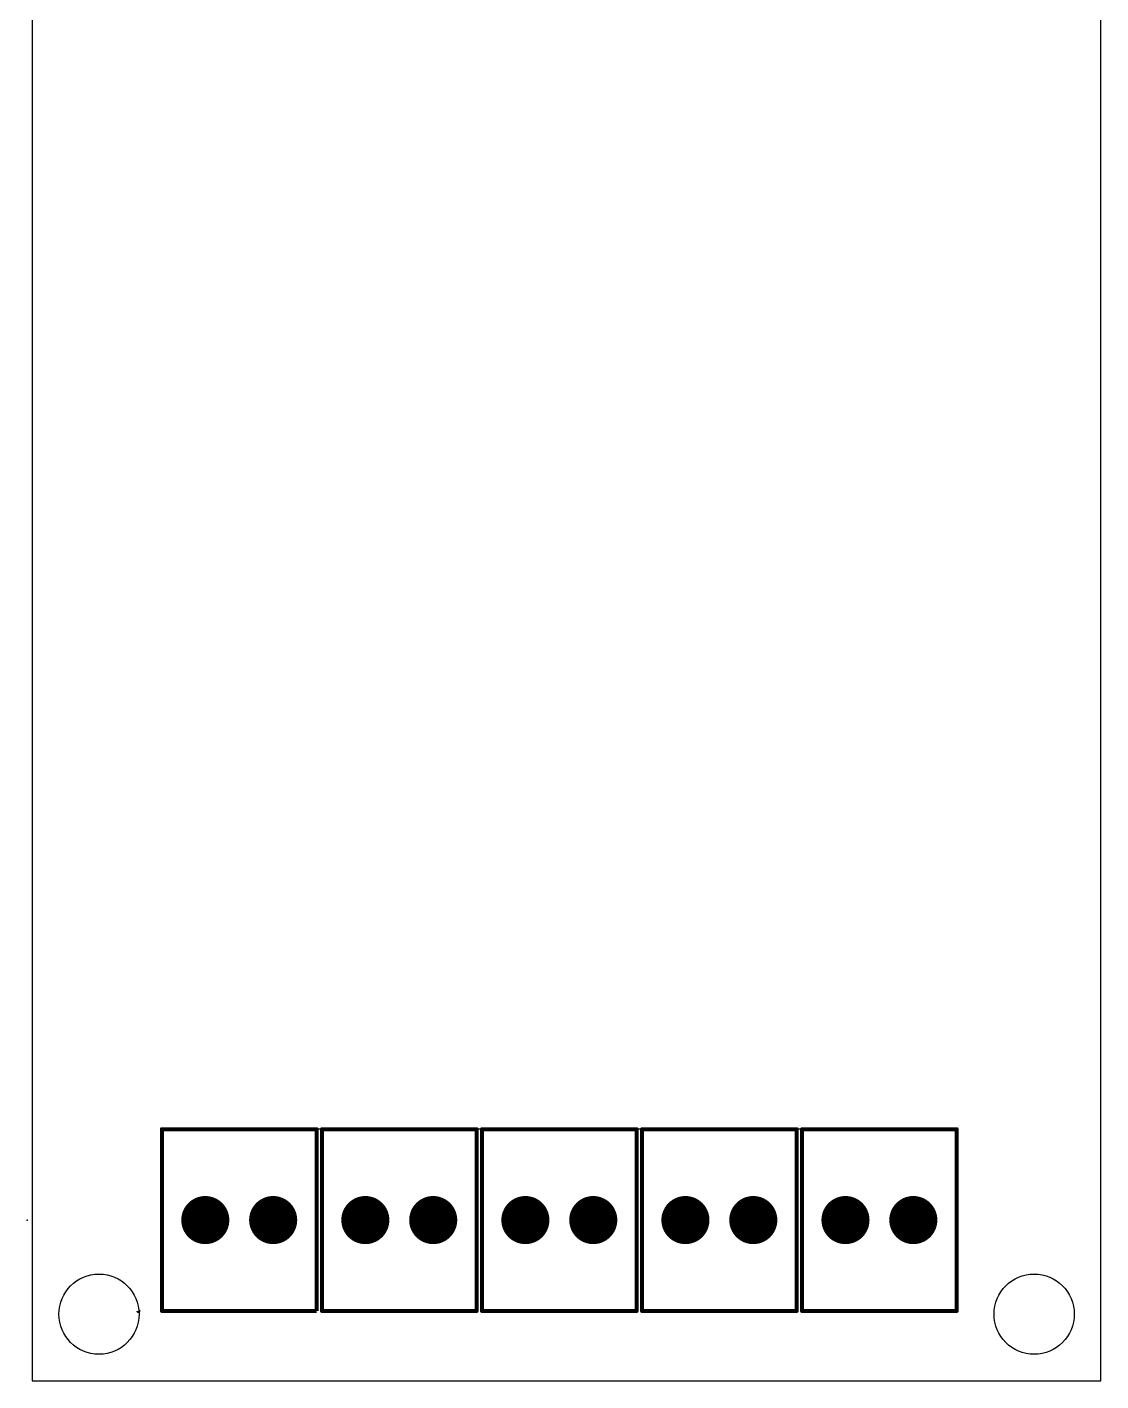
# Model space of a CAD drawing. Header units: millimetres. Extents: x -1479 to 8457, y 1606 to 10461.
# Drawn here: x 3907.4 to 3947.6, y 4664.5 to 4715.2 of the extents above; entities that cross this region are included whole.
import ezdxf

# ---------------------------------------------------------------- set-up
doc = ezdxf.new("R2010")
doc.units = ezdxf.units.MM
for name, color, linetype in [('17', 91, 'Continuous'), ('21', 253, 'Continuous'), ('23', 7, 'Continuous')]:
    doc.layers.add(name, color=color, linetype=linetype)

# ---------------------------------------------------------------- blocks, each defined once
blk = doc.blocks.new('ROUNDP')
at = {"const_width": 0.5}
blk.add_lwpolyline([(0, -0.25, 1), (0, 0.25, 1), (0, -0.25)], format="xyb", dxfattribs=at)

msp = doc.modelspace()

# ---------------------------------------------------------------- linework, layer by layer
at = {"color": 1}
for p, q in [((3918.427, 4673.955), (3918.227, 4673.955)), ((3924.417, 4673.955), (3924.217, 4673.955)), ((3930.407, 4673.955), (3930.207, 4673.955)), ((3936.397, 4673.955), (3936.197, 4673.955))]:
    msp.add_line(p, q, dxfattribs=at)
msp.add_lwpolyline([(3907.583, 4664.535), (3947.583, 4664.535), (3947.583, 4764.535), (3907.583, 4764.535), (3907.583, 4664.535)], dxfattribs=at)
for centre in [(3910.083, 4667.035), (3945.083, 4667.035)]:
    msp.add_circle(centre, 1.5, dxfattribs=at)
at = {"layer": '21', "const_width": 0.152}
for points in [[(3912.437, 4667.155), (3912.437, 4673.955)], [(3912.437, 4673.955), (3918.227, 4673.955)], [(3918.227, 4673.955), (3918.227, 4667.155)], [(3918.427, 4667.155), (3918.427, 4673.955)], [(3918.427, 4673.955), (3924.217, 4673.955)], [(3924.217, 4673.955), (3924.217, 4667.155)], [(3924.417, 4667.155), (3924.417, 4673.955)], [(3924.417, 4673.955), (3930.207, 4673.955)], [(3930.207, 4673.955), (3930.207, 4667.155)], [(3930.407, 4667.155), (3930.407, 4673.955)], [(3930.407, 4673.955), (3936.197, 4673.955)], [(3936.197, 4673.955), (3936.197, 4667.155)], [(3936.397, 4667.155), (3936.397, 4673.955)], [(3936.397, 4673.955), (3942.187, 4673.955)], [(3942.187, 4673.955), (3942.187, 4667.155)], [(3918.227, 4667.155), (3912.437, 4667.155)], [(3924.217, 4667.155), (3918.427, 4667.155)], [(3930.207, 4667.155), (3924.417, 4667.155)], [(3936.197, 4667.155), (3930.407, 4667.155)], [(3942.187, 4667.155), (3936.397, 4667.155)]]:
    msp.add_lwpolyline(points, dxfattribs=at)
at = {"layer": '21', "const_width": 0.0762}
for points in [[(3912.475, 4673.955, 1), (3912.399, 4673.955)], [(3912.437, 4673.993, 1), (3912.437, 4673.917)], [(3918.265, 4673.955, 1), (3918.189, 4673.955)], [(3918.227, 4673.917, 1), (3918.227, 4673.993)], [(3918.465, 4673.955, 1), (3918.389, 4673.955)], [(3918.427, 4673.993, 1), (3918.427, 4673.917)], [(3924.255, 4673.955, 1), (3924.179, 4673.955)], [(3924.217, 4673.917, 1), (3924.217, 4673.993)], [(3924.455, 4673.955, 1), (3924.379, 4673.955)], [(3924.417, 4673.993, 1), (3924.417, 4673.917)], [(3930.245, 4673.955, 1), (3930.169, 4673.955)], [(3930.207, 4673.917, 1), (3930.207, 4673.993)], [(3930.445, 4673.955, 1), (3930.369, 4673.955)], [(3930.407, 4673.993, 1), (3930.407, 4673.917)], [(3936.235, 4673.955, 1), (3936.159, 4673.955)], [(3936.197, 4673.917, 1), (3936.197, 4673.993)], [(3936.435, 4673.955, 1), (3936.359, 4673.955)], [(3936.397, 4673.993, 1), (3936.397, 4673.917)], [(3942.225, 4673.955, 1), (3942.149, 4673.955)], [(3942.187, 4673.917, 1), (3942.187, 4673.993)], [(3911.519, 4667.155, 1), (3911.595, 4667.155)], [(3911.557, 4667.117, 1), (3911.557, 4667.193)], [(3912.437, 4667.193, 1), (3912.437, 4667.117)], [(3912.399, 4667.155, 1), (3912.475, 4667.155)], [(3918.427, 4667.193, 1), (3918.427, 4667.117)], [(3918.389, 4667.155, 1), (3918.465, 4667.155)], [(3924.179, 4667.155, 1), (3924.255, 4667.155)], [(3924.217, 4667.117, 1), (3924.217, 4667.193)], [(3924.417, 4667.193, 1), (3924.417, 4667.117)], [(3924.379, 4667.155, 1), (3924.455, 4667.155)], [(3930.169, 4667.155, 1), (3930.245, 4667.155)], [(3930.207, 4667.117, 1), (3930.207, 4667.193)], [(3930.407, 4667.193, 1), (3930.407, 4667.117)], [(3930.369, 4667.155, 1), (3930.445, 4667.155)], [(3936.159, 4667.155, 1), (3936.235, 4667.155)], [(3936.197, 4667.117, 1), (3936.197, 4667.193)], [(3936.397, 4667.193, 1), (3936.397, 4667.117)], [(3936.359, 4667.155, 1), (3936.435, 4667.155)], [(3942.149, 4667.155, 1), (3942.225, 4667.155)], [(3942.187, 4667.117, 1), (3942.187, 4667.193)]]:
    msp.add_lwpolyline(points, format="xyb", dxfattribs=at)
at = {"layer": '23'}
for p in [(3907.392, 4670.555), (3922.592, 4670.555), (3926.042, 4670.555), (3934.572, 4670.555), (3938.022, 4670.555)]:
    msp.add_point(p, dxfattribs=at)

# ---------------------------------------------------------------- block references
at = {"layer": '17', "xscale": 1.8, "yscale": 1.8}
for p in [(3914.062, 4670.555), (3914.062, 4670.555), (3916.602, 4670.555), (3916.602, 4670.555), (3926.042, 4670.555), (3926.042, 4670.555), (3928.582, 4670.555), (3928.582, 4670.555), (3938.022, 4670.555), (3938.022, 4670.555), (3940.562, 4670.555), (3940.562, 4670.555)]:
    msp.add_blockref('ROUNDP', p, dxfattribs=at)
at = {"layer": '17', "xscale": 1.8, "yscale": 1.8, "rotation": 180}
for p in [(3920.052, 4670.555), (3920.052, 4670.555), (3922.592, 4670.555), (3922.592, 4670.555), (3932.032, 4670.555), (3932.032, 4670.555), (3934.572, 4670.555), (3934.572, 4670.555)]:
    msp.add_blockref('ROUNDP', p, dxfattribs=at)

doc.saveas('drawing.dxf')
